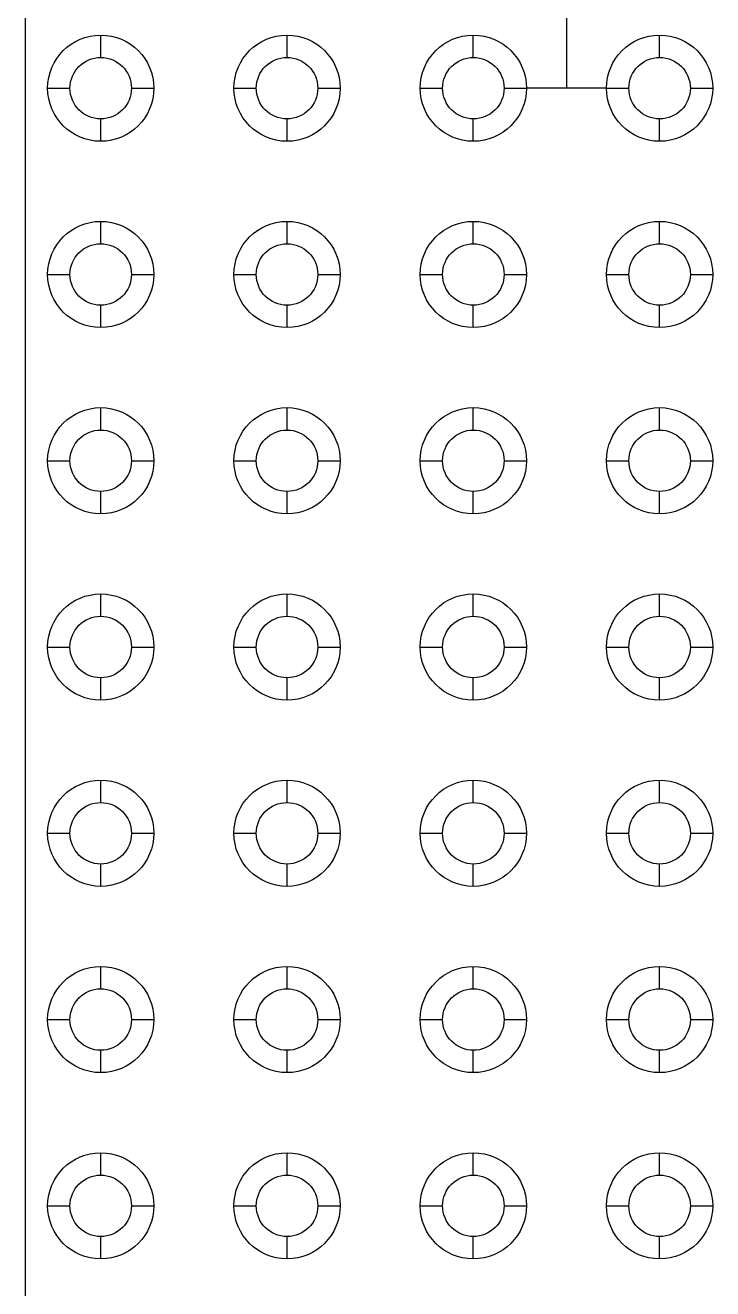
# Model space of a CAD drawing. Header units: inches. Extents: x 0 to 2.1, y -0.07 to 2.7.
# Drawn here: x 1.256 to 1.625, y 1.058 to 1.736 of the extents above; entities that cross this region are included whole.
import ezdxf

# ---------------------------------------------------------------- set-up
doc = ezdxf.new("R2010")
doc.units = ezdxf.units.IN
doc.header["$LTSCALE"] = 0.03937
doc.header["$MEASUREMENT"] = 0
for name, color, linetype, true_color in [('freetronics11$pads', 30, 'Continuous', 0xff7f00), ('freetronics11$pcb', 96, 'Continuous', 0x007f00), ('freetronics11$screen', 52, 'Continuous', 0xd7d71f)]:
    doc.layers.add(name, color=color, linetype=linetype, true_color=true_color)

msp = doc.modelspace()

# ---------------------------------------------------------------- linework, layer by layer
at = {"layer": 'freetronics11$pads'}
for p, q in [((1.2965, 1.731, -0.064), (1.2965, 1.731, 0.001)), ((1.2965, 1.719, -0.064), (1.2965, 1.731, -0.064)), ((1.2965, 1.719, 0.001), (1.2965, 1.731, 0.001)), ((1.3965, 1.731, -0.064), (1.3965, 1.731, 0.001)), ((1.3965, 1.719, -0.064), (1.3965, 1.731, -0.064)), ((1.3965, 1.719, 0.001), (1.3965, 1.731, 0.001)), ((1.4965, 1.731, -0.064), (1.4965, 1.731, 0.001)), ((1.4965, 1.719, -0.064), (1.4965, 1.731, -0.064)), ((1.4965, 1.719, 0.001), (1.4965, 1.731, 0.001)), ((1.5965, 1.731, -0.064), (1.5965, 1.731, 0.001)), ((1.5965, 1.719, -0.064), (1.5965, 1.731, -0.064)), ((1.5965, 1.719, 0.001), (1.5965, 1.731, 0.001)), ((1.2965, 1.719, -0.064), (1.2965, 1.719, 0.001)), ((1.3965, 1.719, -0.064), (1.3965, 1.719, 0.001)), ((1.4965, 1.719, -0.064), (1.4965, 1.719, 0.001)), ((1.5965, 1.719, -0.064), (1.5965, 1.719, 0.001)), ((1.268, 1.7025, -0.064), (1.28, 1.7025, -0.064)), ((1.268, 1.7025, -0.064), (1.268, 1.7025, 0.001)), ((1.268, 1.7025, 0.001), (1.28, 1.7025, 0.001)), ((1.28, 1.7025, -0.064), (1.28, 1.7025, 0.001)), ((1.313, 1.7025, -0.064), (1.325, 1.7025, -0.064)), ((1.313, 1.7025, -0.064), (1.313, 1.7025, 0.001)), ((1.313, 1.7025, 0.001), (1.325, 1.7025, 0.001)), ((1.325, 1.7025, -0.064), (1.325, 1.7025, 0.001)), ((1.368, 1.7025, -0.064), (1.38, 1.7025, -0.064)), ((1.368, 1.7025, -0.064), (1.368, 1.7025, 0.001)), ((1.368, 1.7025, 0.001), (1.38, 1.7025, 0.001)), ((1.38, 1.7025, -0.064), (1.38, 1.7025, 0.001)), ((1.413, 1.7025, -0.064), (1.425, 1.7025, -0.064)), ((1.413, 1.7025, -0.064), (1.413, 1.7025, 0.001)), ((1.413, 1.7025, 0.001), (1.425, 1.7025, 0.001)), ((1.425, 1.7025, -0.064), (1.425, 1.7025, 0.001)), ((1.468, 1.7025, -0.064), (1.48, 1.7025, -0.064)), ((1.468, 1.7025, -0.064), (1.468, 1.7025, 0.001)), ((1.468, 1.7025, 0.001), (1.48, 1.7025, 0.001)), ((1.48, 1.7025, -0.064), (1.48, 1.7025, 0.001)), ((1.513, 1.7025, -0.064), (1.525, 1.7025, -0.064)), ((1.513, 1.7025, -0.064), (1.513, 1.7025, 0.001)), ((1.513, 1.7025, 0.001), (1.525, 1.7025, 0.001)), ((1.525, 1.7025, -0.064), (1.525, 1.7025, 0.001)), ((1.568, 1.7025, -0.064), (1.58, 1.7025, -0.064)), ((1.568, 1.7025, -0.064), (1.568, 1.7025, 0.001)), ((1.568, 1.7025, 0.001), (1.58, 1.7025, 0.001)), ((1.58, 1.7025, -0.064), (1.58, 1.7025, 0.001)), ((1.613, 1.7025, -0.064), (1.625, 1.7025, -0.064)), ((1.613, 1.7025, -0.064), (1.613, 1.7025, 0.001)), ((1.613, 1.7025, 0.001), (1.625, 1.7025, 0.001)), ((1.625, 1.7025, -0.064), (1.625, 1.7025, 0.001)), ((1.2965, 1.674, -0.064), (1.2965, 1.686, -0.064)), ((1.2965, 1.686, -0.064), (1.2965, 1.686, 0.001)), ((1.2965, 1.674, 0.001), (1.2965, 1.686, 0.001)), ((1.3965, 1.674, -0.064), (1.3965, 1.686, -0.064)), ((1.3965, 1.686, -0.064), (1.3965, 1.686, 0.001)), ((1.3965, 1.674, 0.001), (1.3965, 1.686, 0.001)), ((1.4965, 1.674, -0.064), (1.4965, 1.686, -0.064)), ((1.4965, 1.686, -0.064), (1.4965, 1.686, 0.001)), ((1.4965, 1.674, 0.001), (1.4965, 1.686, 0.001)), ((1.5965, 1.674, -0.064), (1.5965, 1.686, -0.064)), ((1.5965, 1.686, -0.064), (1.5965, 1.686, 0.001)), ((1.5965, 1.674, 0.001), (1.5965, 1.686, 0.001)), ((1.2965, 1.674, -0.064), (1.2965, 1.674, 0.001)), ((1.3965, 1.674, -0.064), (1.3965, 1.674, 0.001)), ((1.4965, 1.674, -0.064), (1.4965, 1.674, 0.001)), ((1.5965, 1.674, -0.064), (1.5965, 1.674, 0.001)), ((1.2965, 1.631, -0.064), (1.2965, 1.631, 0.001)), ((1.2965, 1.619, -0.064), (1.2965, 1.631, -0.064)), ((1.2965, 1.619, 0.001), (1.2965, 1.631, 0.001)), ((1.3965, 1.631, -0.064), (1.3965, 1.631, 0.001)), ((1.3965, 1.619, -0.064), (1.3965, 1.631, -0.064)), ((1.3965, 1.619, 0.001), (1.3965, 1.631, 0.001)), ((1.4965, 1.631, -0.064), (1.4965, 1.631, 0.001)), ((1.4965, 1.619, -0.064), (1.4965, 1.631, -0.064)), ((1.4965, 1.619, 0.001), (1.4965, 1.631, 0.001)), ((1.5965, 1.631, -0.064), (1.5965, 1.631, 0.001)), ((1.5965, 1.619, -0.064), (1.5965, 1.631, -0.064)), ((1.5965, 1.619, 0.001), (1.5965, 1.631, 0.001)), ((1.2965, 1.619, -0.064), (1.2965, 1.619, 0.001)), ((1.3965, 1.619, -0.064), (1.3965, 1.619, 0.001)), ((1.4965, 1.619, -0.064), (1.4965, 1.619, 0.001)), ((1.5965, 1.619, -0.064), (1.5965, 1.619, 0.001)), ((1.268, 1.6025, -0.064), (1.28, 1.6025, -0.064)), ((1.268, 1.6025, -0.064), (1.268, 1.6025, 0.001)), ((1.268, 1.6025, 0.001), (1.28, 1.6025, 0.001)), ((1.28, 1.6025, -0.064), (1.28, 1.6025, 0.001)), ((1.313, 1.6025, -0.064), (1.325, 1.6025, -0.064)), ((1.313, 1.6025, -0.064), (1.313, 1.6025, 0.001)), ((1.313, 1.6025, 0.001), (1.325, 1.6025, 0.001)), ((1.325, 1.6025, -0.064), (1.325, 1.6025, 0.001)), ((1.368, 1.6025, -0.064), (1.38, 1.6025, -0.064)), ((1.368, 1.6025, -0.064), (1.368, 1.6025, 0.001)), ((1.368, 1.6025, 0.001), (1.38, 1.6025, 0.001)), ((1.38, 1.6025, -0.064), (1.38, 1.6025, 0.001)), ((1.413, 1.6025, -0.064), (1.425, 1.6025, -0.064)), ((1.413, 1.6025, -0.064), (1.413, 1.6025, 0.001)), ((1.413, 1.6025, 0.001), (1.425, 1.6025, 0.001)), ((1.425, 1.6025, -0.064), (1.425, 1.6025, 0.001)), ((1.468, 1.6025, -0.064), (1.48, 1.6025, -0.064)), ((1.468, 1.6025, -0.064), (1.468, 1.6025, 0.001)), ((1.468, 1.6025, 0.001), (1.48, 1.6025, 0.001)), ((1.48, 1.6025, -0.064), (1.48, 1.6025, 0.001)), ((1.513, 1.6025, -0.064), (1.525, 1.6025, -0.064)), ((1.513, 1.6025, -0.064), (1.513, 1.6025, 0.001)), ((1.513, 1.6025, 0.001), (1.525, 1.6025, 0.001)), ((1.525, 1.6025, -0.064), (1.525, 1.6025, 0.001)), ((1.568, 1.6025, -0.064), (1.58, 1.6025, -0.064)), ((1.568, 1.6025, -0.064), (1.568, 1.6025, 0.001)), ((1.568, 1.6025, 0.001), (1.58, 1.6025, 0.001)), ((1.58, 1.6025, -0.064), (1.58, 1.6025, 0.001)), ((1.613, 1.6025, -0.064), (1.625, 1.6025, -0.064)), ((1.613, 1.6025, -0.064), (1.613, 1.6025, 0.001)), ((1.613, 1.6025, 0.001), (1.625, 1.6025, 0.001)), ((1.625, 1.6025, -0.064), (1.625, 1.6025, 0.001)), ((1.2965, 1.574, -0.064), (1.2965, 1.586, -0.064)), ((1.2965, 1.586, -0.064), (1.2965, 1.586, 0.001)), ((1.2965, 1.574, 0.001), (1.2965, 1.586, 0.001)), ((1.3965, 1.574, -0.064), (1.3965, 1.586, -0.064)), ((1.3965, 1.586, -0.064), (1.3965, 1.586, 0.001)), ((1.3965, 1.574, 0.001), (1.3965, 1.586, 0.001)), ((1.4965, 1.574, -0.064), (1.4965, 1.586, -0.064)), ((1.4965, 1.586, -0.064), (1.4965, 1.586, 0.001)), ((1.4965, 1.574, 0.001), (1.4965, 1.586, 0.001)), ((1.5965, 1.574, -0.064), (1.5965, 1.586, -0.064)), ((1.5965, 1.586, -0.064), (1.5965, 1.586, 0.001)), ((1.5965, 1.574, 0.001), (1.5965, 1.586, 0.001)), ((1.2965, 1.574, -0.064), (1.2965, 1.574, 0.001)), ((1.3965, 1.574, -0.064), (1.3965, 1.574, 0.001)), ((1.4965, 1.574, -0.064), (1.4965, 1.574, 0.001)), ((1.5965, 1.574, -0.064), (1.5965, 1.574, 0.001)), ((1.2965, 1.531, -0.064), (1.2965, 1.531, 0.001)), ((1.2965, 1.519, -0.064), (1.2965, 1.531, -0.064)), ((1.2965, 1.519, 0.001), (1.2965, 1.531, 0.001)), ((1.3965, 1.531, -0.064), (1.3965, 1.531, 0.001)), ((1.3965, 1.519, -0.064), (1.3965, 1.531, -0.064)), ((1.3965, 1.519, 0.001), (1.3965, 1.531, 0.001)), ((1.4965, 1.531, -0.064), (1.4965, 1.531, 0.001)), ((1.4965, 1.519, -0.064), (1.4965, 1.531, -0.064)), ((1.4965, 1.519, 0.001), (1.4965, 1.531, 0.001)), ((1.5965, 1.531, -0.064), (1.5965, 1.531, 0.001)), ((1.5965, 1.519, -0.064), (1.5965, 1.531, -0.064)), ((1.5965, 1.519, 0.001), (1.5965, 1.531, 0.001)), ((1.2965, 1.519, -0.064), (1.2965, 1.519, 0.001)), ((1.3965, 1.519, -0.064), (1.3965, 1.519, 0.001)), ((1.4965, 1.519, -0.064), (1.4965, 1.519, 0.001)), ((1.5965, 1.519, -0.064), (1.5965, 1.519, 0.001)), ((1.268, 1.5025, -0.064), (1.28, 1.5025, -0.064)), ((1.268, 1.5025, -0.064), (1.268, 1.5025, 0.001)), ((1.268, 1.5025, 0.001), (1.28, 1.5025, 0.001)), ((1.28, 1.5025, -0.064), (1.28, 1.5025, 0.001)), ((1.313, 1.5025, -0.064), (1.325, 1.5025, -0.064)), ((1.313, 1.5025, -0.064), (1.313, 1.5025, 0.001)), ((1.313, 1.5025, 0.001), (1.325, 1.5025, 0.001)), ((1.325, 1.5025, -0.064), (1.325, 1.5025, 0.001)), ((1.368, 1.5025, -0.064), (1.38, 1.5025, -0.064)), ((1.368, 1.5025, -0.064), (1.368, 1.5025, 0.001)), ((1.368, 1.5025, 0.001), (1.38, 1.5025, 0.001)), ((1.38, 1.5025, -0.064), (1.38, 1.5025, 0.001)), ((1.413, 1.5025, -0.064), (1.425, 1.5025, -0.064)), ((1.413, 1.5025, -0.064), (1.413, 1.5025, 0.001)), ((1.413, 1.5025, 0.001), (1.425, 1.5025, 0.001)), ((1.425, 1.5025, -0.064), (1.425, 1.5025, 0.001)), ((1.468, 1.5025, -0.064), (1.48, 1.5025, -0.064)), ((1.468, 1.5025, -0.064), (1.468, 1.5025, 0.001)), ((1.468, 1.5025, 0.001), (1.48, 1.5025, 0.001)), ((1.48, 1.5025, -0.064), (1.48, 1.5025, 0.001)), ((1.513, 1.5025, -0.064), (1.525, 1.5025, -0.064)), ((1.513, 1.5025, -0.064), (1.513, 1.5025, 0.001)), ((1.513, 1.5025, 0.001), (1.525, 1.5025, 0.001)), ((1.525, 1.5025, -0.064), (1.525, 1.5025, 0.001)), ((1.568, 1.5025, -0.064), (1.58, 1.5025, -0.064)), ((1.568, 1.5025, -0.064), (1.568, 1.5025, 0.001)), ((1.568, 1.5025, 0.001), (1.58, 1.5025, 0.001)), ((1.58, 1.5025, -0.064), (1.58, 1.5025, 0.001)), ((1.613, 1.5025, -0.064), (1.625, 1.5025, -0.064)), ((1.613, 1.5025, -0.064), (1.613, 1.5025, 0.001)), ((1.613, 1.5025, 0.001), (1.625, 1.5025, 0.001)), ((1.625, 1.5025, -0.064), (1.625, 1.5025, 0.001)), ((1.2965, 1.474, -0.064), (1.2965, 1.486, -0.064)), ((1.2965, 1.486, -0.064), (1.2965, 1.486, 0.001)), ((1.2965, 1.474, 0.001), (1.2965, 1.486, 0.001)), ((1.3965, 1.474, -0.064), (1.3965, 1.486, -0.064)), ((1.3965, 1.486, -0.064), (1.3965, 1.486, 0.001)), ((1.3965, 1.474, 0.001), (1.3965, 1.486, 0.001)), ((1.4965, 1.474, -0.064), (1.4965, 1.486, -0.064)), ((1.4965, 1.486, -0.064), (1.4965, 1.486, 0.001)), ((1.4965, 1.474, 0.001), (1.4965, 1.486, 0.001)), ((1.5965, 1.474, -0.064), (1.5965, 1.486, -0.064)), ((1.5965, 1.486, -0.064), (1.5965, 1.486, 0.001)), ((1.5965, 1.474, 0.001), (1.5965, 1.486, 0.001)), ((1.2965, 1.474, -0.064), (1.2965, 1.474, 0.001)), ((1.3965, 1.474, -0.064), (1.3965, 1.474, 0.001)), ((1.4965, 1.474, -0.064), (1.4965, 1.474, 0.001)), ((1.5965, 1.474, -0.064), (1.5965, 1.474, 0.001)), ((1.2965, 1.431, -0.064), (1.2965, 1.431, 0.001)), ((1.2965, 1.419, -0.064), (1.2965, 1.431, -0.064)), ((1.2965, 1.419, 0.001), (1.2965, 1.431, 0.001)), ((1.3965, 1.431, -0.064), (1.3965, 1.431, 0.001)), ((1.3965, 1.419, -0.064), (1.3965, 1.431, -0.064)), ((1.3965, 1.419, 0.001), (1.3965, 1.431, 0.001)), ((1.4965, 1.431, -0.064), (1.4965, 1.431, 0.001)), ((1.4965, 1.419, -0.064), (1.4965, 1.431, -0.064)), ((1.4965, 1.419, 0.001), (1.4965, 1.431, 0.001)), ((1.5965, 1.431, -0.064), (1.5965, 1.431, 0.001)), ((1.5965, 1.419, -0.064), (1.5965, 1.431, -0.064)), ((1.5965, 1.419, 0.001), (1.5965, 1.431, 0.001)), ((1.2965, 1.419, -0.064), (1.2965, 1.419, 0.001)), ((1.3965, 1.419, -0.064), (1.3965, 1.419, 0.001)), ((1.4965, 1.419, -0.064), (1.4965, 1.419, 0.001)), ((1.5965, 1.419, -0.064), (1.5965, 1.419, 0.001)), ((1.268, 1.4025, -0.064), (1.28, 1.4025, -0.064)), ((1.268, 1.4025, -0.064), (1.268, 1.4025, 0.001)), ((1.268, 1.4025, 0.001), (1.28, 1.4025, 0.001)), ((1.28, 1.4025, -0.064), (1.28, 1.4025, 0.001)), ((1.313, 1.4025, -0.064), (1.325, 1.4025, -0.064)), ((1.313, 1.4025, -0.064), (1.313, 1.4025, 0.001)), ((1.313, 1.4025, 0.001), (1.325, 1.4025, 0.001)), ((1.325, 1.4025, -0.064), (1.325, 1.4025, 0.001)), ((1.368, 1.4025, -0.064), (1.38, 1.4025, -0.064)), ((1.368, 1.4025, -0.064), (1.368, 1.4025, 0.001)), ((1.368, 1.4025, 0.001), (1.38, 1.4025, 0.001)), ((1.38, 1.4025, -0.064), (1.38, 1.4025, 0.001)), ((1.413, 1.4025, -0.064), (1.425, 1.4025, -0.064)), ((1.413, 1.4025, -0.064), (1.413, 1.4025, 0.001)), ((1.413, 1.4025, 0.001), (1.425, 1.4025, 0.001)), ((1.425, 1.4025, -0.064), (1.425, 1.4025, 0.001)), ((1.468, 1.4025, -0.064), (1.48, 1.4025, -0.064)), ((1.468, 1.4025, -0.064), (1.468, 1.4025, 0.001)), ((1.468, 1.4025, 0.001), (1.48, 1.4025, 0.001)), ((1.48, 1.4025, -0.064), (1.48, 1.4025, 0.001)), ((1.513, 1.4025, -0.064), (1.525, 1.4025, -0.064)), ((1.513, 1.4025, -0.064), (1.513, 1.4025, 0.001)), ((1.513, 1.4025, 0.001), (1.525, 1.4025, 0.001)), ((1.525, 1.4025, -0.064), (1.525, 1.4025, 0.001)), ((1.568, 1.4025, -0.064), (1.58, 1.4025, -0.064)), ((1.568, 1.4025, -0.064), (1.568, 1.4025, 0.001)), ((1.568, 1.4025, 0.001), (1.58, 1.4025, 0.001)), ((1.58, 1.4025, -0.064), (1.58, 1.4025, 0.001)), ((1.613, 1.4025, -0.064), (1.625, 1.4025, -0.064)), ((1.613, 1.4025, -0.064), (1.613, 1.4025, 0.001)), ((1.613, 1.4025, 0.001), (1.625, 1.4025, 0.001)), ((1.625, 1.4025, -0.064), (1.625, 1.4025, 0.001)), ((1.2965, 1.374, -0.064), (1.2965, 1.386, -0.064)), ((1.2965, 1.386, -0.064), (1.2965, 1.386, 0.001)), ((1.2965, 1.374, 0.001), (1.2965, 1.386, 0.001)), ((1.3965, 1.374, -0.064), (1.3965, 1.386, -0.064)), ((1.3965, 1.386, -0.064), (1.3965, 1.386, 0.001)), ((1.3965, 1.374, 0.001), (1.3965, 1.386, 0.001)), ((1.4965, 1.374, -0.064), (1.4965, 1.386, -0.064)), ((1.4965, 1.386, -0.064), (1.4965, 1.386, 0.001)), ((1.4965, 1.374, 0.001), (1.4965, 1.386, 0.001)), ((1.5965, 1.374, -0.064), (1.5965, 1.386, -0.064)), ((1.5965, 1.386, -0.064), (1.5965, 1.386, 0.001)), ((1.5965, 1.374, 0.001), (1.5965, 1.386, 0.001)), ((1.2965, 1.374, -0.064), (1.2965, 1.374, 0.001)), ((1.3965, 1.374, -0.064), (1.3965, 1.374, 0.001)), ((1.4965, 1.374, -0.064), (1.4965, 1.374, 0.001)), ((1.5965, 1.374, -0.064), (1.5965, 1.374, 0.001)), ((1.2965, 1.331, -0.064), (1.2965, 1.331, 0.001)), ((1.2965, 1.319, -0.064), (1.2965, 1.331, -0.064)), ((1.2965, 1.319, 0.001), (1.2965, 1.331, 0.001)), ((1.3965, 1.331, -0.064), (1.3965, 1.331, 0.001)), ((1.3965, 1.319, -0.064), (1.3965, 1.331, -0.064)), ((1.3965, 1.319, 0.001), (1.3965, 1.331, 0.001)), ((1.4965, 1.331, -0.064), (1.4965, 1.331, 0.001)), ((1.4965, 1.319, -0.064), (1.4965, 1.331, -0.064)), ((1.4965, 1.319, 0.001), (1.4965, 1.331, 0.001)), ((1.5965, 1.331, -0.064), (1.5965, 1.331, 0.001)), ((1.5965, 1.319, -0.064), (1.5965, 1.331, -0.064)), ((1.5965, 1.319, 0.001), (1.5965, 1.331, 0.001)), ((1.2965, 1.319, -0.064), (1.2965, 1.319, 0.001)), ((1.3965, 1.319, -0.064), (1.3965, 1.319, 0.001)), ((1.4965, 1.319, -0.064), (1.4965, 1.319, 0.001)), ((1.5965, 1.319, -0.064), (1.5965, 1.319, 0.001)), ((1.268, 1.3025, -0.064), (1.28, 1.3025, -0.064)), ((1.268, 1.3025, -0.064), (1.268, 1.3025, 0.001)), ((1.268, 1.3025, 0.001), (1.28, 1.3025, 0.001)), ((1.28, 1.3025, -0.064), (1.28, 1.3025, 0.001)), ((1.313, 1.3025, -0.064), (1.325, 1.3025, -0.064)), ((1.313, 1.3025, -0.064), (1.313, 1.3025, 0.001)), ((1.313, 1.3025, 0.001), (1.325, 1.3025, 0.001)), ((1.325, 1.3025, -0.064), (1.325, 1.3025, 0.001)), ((1.368, 1.3025, -0.064), (1.38, 1.3025, -0.064)), ((1.368, 1.3025, -0.064), (1.368, 1.3025, 0.001)), ((1.368, 1.3025, 0.001), (1.38, 1.3025, 0.001)), ((1.38, 1.3025, -0.064), (1.38, 1.3025, 0.001)), ((1.413, 1.3025, -0.064), (1.425, 1.3025, -0.064)), ((1.413, 1.3025, -0.064), (1.413, 1.3025, 0.001)), ((1.413, 1.3025, 0.001), (1.425, 1.3025, 0.001)), ((1.425, 1.3025, -0.064), (1.425, 1.3025, 0.001)), ((1.468, 1.3025, -0.064), (1.48, 1.3025, -0.064)), ((1.468, 1.3025, -0.064), (1.468, 1.3025, 0.001)), ((1.468, 1.3025, 0.001), (1.48, 1.3025, 0.001)), ((1.48, 1.3025, -0.064), (1.48, 1.3025, 0.001)), ((1.513, 1.3025, -0.064), (1.525, 1.3025, -0.064)), ((1.513, 1.3025, -0.064), (1.513, 1.3025, 0.001)), ((1.513, 1.3025, 0.001), (1.525, 1.3025, 0.001)), ((1.525, 1.3025, -0.064), (1.525, 1.3025, 0.001)), ((1.568, 1.3025, -0.064), (1.58, 1.3025, -0.064)), ((1.568, 1.3025, -0.064), (1.568, 1.3025, 0.001)), ((1.568, 1.3025, 0.001), (1.58, 1.3025, 0.001)), ((1.58, 1.3025, -0.064), (1.58, 1.3025, 0.001)), ((1.613, 1.3025, -0.064), (1.625, 1.3025, -0.064)), ((1.613, 1.3025, -0.064), (1.613, 1.3025, 0.001)), ((1.613, 1.3025, 0.001), (1.625, 1.3025, 0.001)), ((1.625, 1.3025, -0.064), (1.625, 1.3025, 0.001)), ((1.2965, 1.274, -0.064), (1.2965, 1.286, -0.064)), ((1.2965, 1.286, -0.064), (1.2965, 1.286, 0.001)), ((1.2965, 1.274, 0.001), (1.2965, 1.286, 0.001)), ((1.3965, 1.274, -0.064), (1.3965, 1.286, -0.064)), ((1.3965, 1.286, -0.064), (1.3965, 1.286, 0.001)), ((1.3965, 1.274, 0.001), (1.3965, 1.286, 0.001)), ((1.4965, 1.274, -0.064), (1.4965, 1.286, -0.064)), ((1.4965, 1.286, -0.064), (1.4965, 1.286, 0.001)), ((1.4965, 1.274, 0.001), (1.4965, 1.286, 0.001)), ((1.5965, 1.274, -0.064), (1.5965, 1.286, -0.064)), ((1.5965, 1.286, -0.064), (1.5965, 1.286, 0.001)), ((1.5965, 1.274, 0.001), (1.5965, 1.286, 0.001)), ((1.2965, 1.274, -0.064), (1.2965, 1.274, 0.001)), ((1.3965, 1.274, -0.064), (1.3965, 1.274, 0.001)), ((1.4965, 1.274, -0.064), (1.4965, 1.274, 0.001)), ((1.5965, 1.274, -0.064), (1.5965, 1.274, 0.001)), ((1.2965, 1.231, -0.064), (1.2965, 1.231, 0.001)), ((1.2965, 1.219, -0.064), (1.2965, 1.231, -0.064)), ((1.2965, 1.219, 0.001), (1.2965, 1.231, 0.001)), ((1.3965, 1.231, -0.064), (1.3965, 1.231, 0.001)), ((1.3965, 1.219, -0.064), (1.3965, 1.231, -0.064)), ((1.3965, 1.219, 0.001), (1.3965, 1.231, 0.001)), ((1.4965, 1.231, -0.064), (1.4965, 1.231, 0.001)), ((1.4965, 1.219, -0.064), (1.4965, 1.231, -0.064)), ((1.4965, 1.219, 0.001), (1.4965, 1.231, 0.001)), ((1.5965, 1.231, -0.064), (1.5965, 1.231, 0.001)), ((1.5965, 1.219, -0.064), (1.5965, 1.231, -0.064)), ((1.5965, 1.219, 0.001), (1.5965, 1.231, 0.001)), ((1.2965, 1.219, -0.064), (1.2965, 1.219, 0.001)), ((1.3965, 1.219, -0.064), (1.3965, 1.219, 0.001)), ((1.4965, 1.219, -0.064), (1.4965, 1.219, 0.001)), ((1.5965, 1.219, -0.064), (1.5965, 1.219, 0.001)), ((1.268, 1.2025, -0.064), (1.28, 1.2025, -0.064)), ((1.268, 1.2025, -0.064), (1.268, 1.2025, 0.001)), ((1.268, 1.2025, 0.001), (1.28, 1.2025, 0.001)), ((1.28, 1.2025, -0.064), (1.28, 1.2025, 0.001)), ((1.313, 1.2025, -0.064), (1.325, 1.2025, -0.064)), ((1.313, 1.2025, -0.064), (1.313, 1.2025, 0.001)), ((1.313, 1.2025, 0.001), (1.325, 1.2025, 0.001)), ((1.325, 1.2025, -0.064), (1.325, 1.2025, 0.001)), ((1.368, 1.2025, -0.064), (1.38, 1.2025, -0.064)), ((1.368, 1.2025, -0.064), (1.368, 1.2025, 0.001)), ((1.368, 1.2025, 0.001), (1.38, 1.2025, 0.001)), ((1.38, 1.2025, -0.064), (1.38, 1.2025, 0.001)), ((1.413, 1.2025, -0.064), (1.425, 1.2025, -0.064)), ((1.413, 1.2025, -0.064), (1.413, 1.2025, 0.001)), ((1.413, 1.2025, 0.001), (1.425, 1.2025, 0.001)), ((1.425, 1.2025, -0.064), (1.425, 1.2025, 0.001)), ((1.468, 1.2025, -0.064), (1.48, 1.2025, -0.064)), ((1.468, 1.2025, -0.064), (1.468, 1.2025, 0.001)), ((1.468, 1.2025, 0.001), (1.48, 1.2025, 0.001)), ((1.48, 1.2025, -0.064), (1.48, 1.2025, 0.001)), ((1.513, 1.2025, -0.064), (1.525, 1.2025, -0.064)), ((1.513, 1.2025, -0.064), (1.513, 1.2025, 0.001)), ((1.513, 1.2025, 0.001), (1.525, 1.2025, 0.001)), ((1.525, 1.2025, -0.064), (1.525, 1.2025, 0.001)), ((1.568, 1.2025, -0.064), (1.58, 1.2025, -0.064)), ((1.568, 1.2025, -0.064), (1.568, 1.2025, 0.001)), ((1.568, 1.2025, 0.001), (1.58, 1.2025, 0.001)), ((1.58, 1.2025, -0.064), (1.58, 1.2025, 0.001)), ((1.613, 1.2025, -0.064), (1.625, 1.2025, -0.064)), ((1.613, 1.2025, -0.064), (1.613, 1.2025, 0.001)), ((1.613, 1.2025, 0.001), (1.625, 1.2025, 0.001)), ((1.625, 1.2025, -0.064), (1.625, 1.2025, 0.001)), ((1.2965, 1.174, -0.064), (1.2965, 1.186, -0.064)), ((1.2965, 1.186, -0.064), (1.2965, 1.186, 0.001)), ((1.2965, 1.174, 0.001), (1.2965, 1.186, 0.001)), ((1.3965, 1.174, -0.064), (1.3965, 1.186, -0.064)), ((1.3965, 1.186, -0.064), (1.3965, 1.186, 0.001)), ((1.3965, 1.174, 0.001), (1.3965, 1.186, 0.001)), ((1.4965, 1.174, -0.064), (1.4965, 1.186, -0.064)), ((1.4965, 1.186, -0.064), (1.4965, 1.186, 0.001)), ((1.4965, 1.174, 0.001), (1.4965, 1.186, 0.001)), ((1.5965, 1.174, -0.064), (1.5965, 1.186, -0.064)), ((1.5965, 1.186, -0.064), (1.5965, 1.186, 0.001)), ((1.5965, 1.174, 0.001), (1.5965, 1.186, 0.001)), ((1.2965, 1.174, -0.064), (1.2965, 1.174, 0.001)), ((1.3965, 1.174, -0.064), (1.3965, 1.174, 0.001)), ((1.4965, 1.174, -0.064), (1.4965, 1.174, 0.001)), ((1.5965, 1.174, -0.064), (1.5965, 1.174, 0.001)), ((1.2965, 1.131, -0.064), (1.2965, 1.131, 0.001)), ((1.2965, 1.119, -0.064), (1.2965, 1.131, -0.064)), ((1.2965, 1.119, 0.001), (1.2965, 1.131, 0.001)), ((1.3965, 1.131, -0.064), (1.3965, 1.131, 0.001)), ((1.3965, 1.119, -0.064), (1.3965, 1.131, -0.064)), ((1.3965, 1.119, 0.001), (1.3965, 1.131, 0.001)), ((1.4965, 1.131, -0.064), (1.4965, 1.131, 0.001)), ((1.4965, 1.119, -0.064), (1.4965, 1.131, -0.064)), ((1.4965, 1.119, 0.001), (1.4965, 1.131, 0.001)), ((1.5965, 1.131, -0.064), (1.5965, 1.131, 0.001)), ((1.5965, 1.119, -0.064), (1.5965, 1.131, -0.064)), ((1.5965, 1.119, 0.001), (1.5965, 1.131, 0.001)), ((1.2965, 1.119, -0.064), (1.2965, 1.119, 0.001)), ((1.3965, 1.119, -0.064), (1.3965, 1.119, 0.001)), ((1.4965, 1.119, -0.064), (1.4965, 1.119, 0.001)), ((1.5965, 1.119, -0.064), (1.5965, 1.119, 0.001)), ((1.268, 1.1025, -0.064), (1.28, 1.1025, -0.064)), ((1.268, 1.1025, -0.064), (1.268, 1.1025, 0.001)), ((1.268, 1.1025, 0.001), (1.28, 1.1025, 0.001)), ((1.28, 1.1025, -0.064), (1.28, 1.1025, 0.001)), ((1.313, 1.1025, -0.064), (1.325, 1.1025, -0.064)), ((1.313, 1.1025, -0.064), (1.313, 1.1025, 0.001)), ((1.313, 1.1025, 0.001), (1.325, 1.1025, 0.001)), ((1.325, 1.1025, -0.064), (1.325, 1.1025, 0.001)), ((1.368, 1.1025, -0.064), (1.38, 1.1025, -0.064)), ((1.368, 1.1025, -0.064), (1.368, 1.1025, 0.001)), ((1.368, 1.1025, 0.001), (1.38, 1.1025, 0.001)), ((1.38, 1.1025, -0.064), (1.38, 1.1025, 0.001)), ((1.413, 1.1025, -0.064), (1.425, 1.1025, -0.064)), ((1.413, 1.1025, -0.064), (1.413, 1.1025, 0.001)), ((1.413, 1.1025, 0.001), (1.425, 1.1025, 0.001)), ((1.425, 1.1025, -0.064), (1.425, 1.1025, 0.001)), ((1.468, 1.1025, -0.064), (1.48, 1.1025, -0.064)), ((1.468, 1.1025, -0.064), (1.468, 1.1025, 0.001)), ((1.468, 1.1025, 0.001), (1.48, 1.1025, 0.001)), ((1.48, 1.1025, -0.064), (1.48, 1.1025, 0.001)), ((1.513, 1.1025, -0.064), (1.525, 1.1025, -0.064)), ((1.513, 1.1025, -0.064), (1.513, 1.1025, 0.001)), ((1.513, 1.1025, 0.001), (1.525, 1.1025, 0.001)), ((1.525, 1.1025, -0.064), (1.525, 1.1025, 0.001)), ((1.568, 1.1025, -0.064), (1.58, 1.1025, -0.064)), ((1.568, 1.1025, -0.064), (1.568, 1.1025, 0.001)), ((1.568, 1.1025, 0.001), (1.58, 1.1025, 0.001)), ((1.58, 1.1025, -0.064), (1.58, 1.1025, 0.001)), ((1.613, 1.1025, -0.064), (1.625, 1.1025, -0.064)), ((1.613, 1.1025, -0.064), (1.613, 1.1025, 0.001)), ((1.613, 1.1025, 0.001), (1.625, 1.1025, 0.001)), ((1.625, 1.1025, -0.064), (1.625, 1.1025, 0.001)), ((1.2965, 1.074, -0.064), (1.2965, 1.086, -0.064)), ((1.2965, 1.086, -0.064), (1.2965, 1.086, 0.001)), ((1.2965, 1.074, 0.001), (1.2965, 1.086, 0.001)), ((1.3965, 1.074, -0.064), (1.3965, 1.086, -0.064)), ((1.3965, 1.086, -0.064), (1.3965, 1.086, 0.001)), ((1.3965, 1.074, 0.001), (1.3965, 1.086, 0.001)), ((1.4965, 1.074, -0.064), (1.4965, 1.086, -0.064)), ((1.4965, 1.086, -0.064), (1.4965, 1.086, 0.001)), ((1.4965, 1.074, 0.001), (1.4965, 1.086, 0.001)), ((1.5965, 1.074, -0.064), (1.5965, 1.086, -0.064)), ((1.5965, 1.086, -0.064), (1.5965, 1.086, 0.001)), ((1.5965, 1.074, 0.001), (1.5965, 1.086, 0.001)), ((1.2965, 1.074, -0.064), (1.2965, 1.074, 0.001)), ((1.3965, 1.074, -0.064), (1.3965, 1.074, 0.001)), ((1.4965, 1.074, -0.064), (1.4965, 1.074, 0.001)), ((1.5965, 1.074, -0.064), (1.5965, 1.074, 0.001))]:
    msp.add_line(p, q, dxfattribs=at)
for centre, radius in [((1.2965, 1.7025, -0.064), 0.0285), ((1.2965, 1.7025, 0.001), 0.0285), ((1.2965, 1.7025, -0.0315), 0.0285), ((1.3965, 1.7025, -0.064), 0.0285), ((1.3965, 1.7025, 0.001), 0.0285), ((1.3965, 1.7025, -0.0315), 0.0285), ((1.4965, 1.7025, -0.064), 0.0285), ((1.4965, 1.7025, 0.001), 0.0285), ((1.4965, 1.7025, -0.0315), 0.0285), ((1.5965, 1.7025, -0.064), 0.0285), ((1.5965, 1.7025, 0.001), 0.0285), ((1.5965, 1.7025, -0.0315), 0.0285), ((1.2965, 1.7025, -0.064), 0.0165), ((1.2965, 1.7025, 0.001), 0.0165), ((1.2965, 1.7025, -0.0315), 0.0165), ((1.3965, 1.7025, -0.064), 0.0165), ((1.3965, 1.7025, 0.001), 0.0165), ((1.3965, 1.7025, -0.0315), 0.0165), ((1.4965, 1.7025, -0.064), 0.0165), ((1.4965, 1.7025, 0.001), 0.0165), ((1.4965, 1.7025, -0.0315), 0.0165), ((1.5965, 1.7025, -0.064), 0.0165), ((1.5965, 1.7025, 0.001), 0.0165), ((1.5965, 1.7025, -0.0315), 0.0165), ((1.2965, 1.6025, -0.064), 0.0285), ((1.2965, 1.6025, 0.001), 0.0285), ((1.2965, 1.6025, -0.0315), 0.0285), ((1.3965, 1.6025, -0.064), 0.0285), ((1.3965, 1.6025, 0.001), 0.0285), ((1.3965, 1.6025, -0.0315), 0.0285), ((1.4965, 1.6025, -0.064), 0.0285), ((1.4965, 1.6025, 0.001), 0.0285), ((1.4965, 1.6025, -0.0315), 0.0285), ((1.5965, 1.6025, -0.064), 0.0285), ((1.5965, 1.6025, 0.001), 0.0285), ((1.5965, 1.6025, -0.0315), 0.0285), ((1.2965, 1.6025, -0.064), 0.0165), ((1.2965, 1.6025, 0.001), 0.0165), ((1.2965, 1.6025, -0.0315), 0.0165), ((1.3965, 1.6025, -0.064), 0.0165), ((1.3965, 1.6025, 0.001), 0.0165), ((1.3965, 1.6025, -0.0315), 0.0165), ((1.4965, 1.6025, -0.064), 0.0165), ((1.4965, 1.6025, 0.001), 0.0165), ((1.4965, 1.6025, -0.0315), 0.0165), ((1.5965, 1.6025, -0.064), 0.0165), ((1.5965, 1.6025, 0.001), 0.0165), ((1.5965, 1.6025, -0.0315), 0.0165), ((1.2965, 1.5025, -0.064), 0.0285), ((1.2965, 1.5025, 0.001), 0.0285), ((1.2965, 1.5025, -0.0315), 0.0285), ((1.3965, 1.5025, -0.064), 0.0285), ((1.3965, 1.5025, 0.001), 0.0285), ((1.3965, 1.5025, -0.0315), 0.0285), ((1.4965, 1.5025, -0.064), 0.0285), ((1.4965, 1.5025, 0.001), 0.0285), ((1.4965, 1.5025, -0.0315), 0.0285), ((1.5965, 1.5025, -0.064), 0.0285), ((1.5965, 1.5025, 0.001), 0.0285), ((1.5965, 1.5025, -0.0315), 0.0285), ((1.2965, 1.5025, -0.064), 0.0165), ((1.2965, 1.5025, 0.001), 0.0165), ((1.2965, 1.5025, -0.0315), 0.0165), ((1.3965, 1.5025, -0.064), 0.0165), ((1.3965, 1.5025, 0.001), 0.0165), ((1.3965, 1.5025, -0.0315), 0.0165), ((1.4965, 1.5025, -0.064), 0.0165), ((1.4965, 1.5025, 0.001), 0.0165), ((1.4965, 1.5025, -0.0315), 0.0165), ((1.5965, 1.5025, -0.064), 0.0165), ((1.5965, 1.5025, 0.001), 0.0165), ((1.5965, 1.5025, -0.0315), 0.0165), ((1.2965, 1.4025, -0.064), 0.0285), ((1.2965, 1.4025, 0.001), 0.0285), ((1.2965, 1.4025, -0.0315), 0.0285), ((1.3965, 1.4025, -0.064), 0.0285), ((1.3965, 1.4025, 0.001), 0.0285), ((1.3965, 1.4025, -0.0315), 0.0285), ((1.4965, 1.4025, -0.064), 0.0285), ((1.4965, 1.4025, 0.001), 0.0285), ((1.4965, 1.4025, -0.0315), 0.0285), ((1.5965, 1.4025, -0.064), 0.0285), ((1.5965, 1.4025, 0.001), 0.0285), ((1.5965, 1.4025, -0.0315), 0.0285), ((1.2965, 1.4025, -0.064), 0.0165), ((1.2965, 1.4025, 0.001), 0.0165), ((1.2965, 1.4025, -0.0315), 0.0165), ((1.3965, 1.4025, -0.064), 0.0165), ((1.3965, 1.4025, 0.001), 0.0165), ((1.3965, 1.4025, -0.0315), 0.0165), ((1.4965, 1.4025, -0.064), 0.0165), ((1.4965, 1.4025, 0.001), 0.0165), ((1.4965, 1.4025, -0.0315), 0.0165), ((1.5965, 1.4025, -0.064), 0.0165), ((1.5965, 1.4025, 0.001), 0.0165), ((1.5965, 1.4025, -0.0315), 0.0165), ((1.2965, 1.3025, -0.064), 0.0285), ((1.2965, 1.3025, 0.001), 0.0285), ((1.2965, 1.3025, -0.0315), 0.0285), ((1.3965, 1.3025, -0.064), 0.0285), ((1.3965, 1.3025, 0.001), 0.0285), ((1.3965, 1.3025, -0.0315), 0.0285), ((1.4965, 1.3025, -0.064), 0.0285), ((1.4965, 1.3025, 0.001), 0.0285), ((1.4965, 1.3025, -0.0315), 0.0285), ((1.5965, 1.3025, -0.064), 0.0285), ((1.5965, 1.3025, 0.001), 0.0285), ((1.5965, 1.3025, -0.0315), 0.0285), ((1.2965, 1.3025, -0.064), 0.0165), ((1.2965, 1.3025, 0.001), 0.0165), ((1.2965, 1.3025, -0.0315), 0.0165), ((1.3965, 1.3025, -0.064), 0.0165), ((1.3965, 1.3025, 0.001), 0.0165), ((1.3965, 1.3025, -0.0315), 0.0165), ((1.4965, 1.3025, -0.064), 0.0165), ((1.4965, 1.3025, 0.001), 0.0165), ((1.4965, 1.3025, -0.0315), 0.0165), ((1.5965, 1.3025, -0.064), 0.0165), ((1.5965, 1.3025, 0.001), 0.0165), ((1.5965, 1.3025, -0.0315), 0.0165), ((1.2965, 1.2025, -0.064), 0.0285), ((1.2965, 1.2025, 0.001), 0.0285), ((1.2965, 1.2025, -0.0315), 0.0285), ((1.3965, 1.2025, -0.064), 0.0285), ((1.3965, 1.2025, 0.001), 0.0285), ((1.3965, 1.2025, -0.0315), 0.0285), ((1.4965, 1.2025, -0.064), 0.0285), ((1.4965, 1.2025, 0.001), 0.0285), ((1.4965, 1.2025, -0.0315), 0.0285), ((1.5965, 1.2025, -0.064), 0.0285), ((1.5965, 1.2025, 0.001), 0.0285), ((1.5965, 1.2025, -0.0315), 0.0285), ((1.2965, 1.2025, -0.064), 0.0165), ((1.2965, 1.2025, 0.001), 0.0165), ((1.2965, 1.2025, -0.0315), 0.0165), ((1.3965, 1.2025, -0.064), 0.0165), ((1.3965, 1.2025, 0.001), 0.0165), ((1.3965, 1.2025, -0.0315), 0.0165), ((1.4965, 1.2025, -0.064), 0.0165), ((1.4965, 1.2025, 0.001), 0.0165), ((1.4965, 1.2025, -0.0315), 0.0165), ((1.5965, 1.2025, -0.064), 0.0165), ((1.5965, 1.2025, 0.001), 0.0165), ((1.5965, 1.2025, -0.0315), 0.0165), ((1.2965, 1.1025, -0.064), 0.0285), ((1.2965, 1.1025, 0.001), 0.0285), ((1.2965, 1.1025, -0.0315), 0.0285), ((1.3965, 1.1025, -0.064), 0.0285), ((1.3965, 1.1025, 0.001), 0.0285), ((1.3965, 1.1025, -0.0315), 0.0285), ((1.4965, 1.1025, -0.064), 0.0285), ((1.4965, 1.1025, 0.001), 0.0285), ((1.4965, 1.1025, -0.0315), 0.0285), ((1.5965, 1.1025, -0.064), 0.0285), ((1.5965, 1.1025, 0.001), 0.0285), ((1.5965, 1.1025, -0.0315), 0.0285), ((1.2965, 1.1025, -0.064), 0.0165), ((1.2965, 1.1025, 0.001), 0.0165), ((1.2965, 1.1025, -0.0315), 0.0165), ((1.3965, 1.1025, -0.064), 0.0165), ((1.3965, 1.1025, 0.001), 0.0165), ((1.3965, 1.1025, -0.0315), 0.0165), ((1.4965, 1.1025, -0.064), 0.0165), ((1.4965, 1.1025, 0.001), 0.0165), ((1.4965, 1.1025, -0.0315), 0.0165), ((1.5965, 1.1025, -0.064), 0.0165), ((1.5965, 1.1025, 0.001), 0.0165), ((1.5965, 1.1025, -0.0315), 0.0165)]:
    msp.add_circle(centre, radius, dxfattribs=at)
at = {"layer": 'freetronics11$pcb'}
for p, q in [((1.2965, 1.731, -0.064), (1.2965, 1.731)), ((1.3965, 1.731, -0.064), (1.3965, 1.731)), ((1.4965, 1.731, -0.064), (1.4965, 1.731)), ((1.5965, 1.731, -0.064), (1.5965, 1.731)), ((1.2965, 1.631, -0.064), (1.2965, 1.631)), ((1.3965, 1.631, -0.064), (1.3965, 1.631)), ((1.4965, 1.631, -0.064), (1.4965, 1.631)), ((1.5965, 1.631, -0.064), (1.5965, 1.631)), ((1.2965, 1.531, -0.064), (1.2965, 1.531)), ((1.3965, 1.531, -0.064), (1.3965, 1.531)), ((1.4965, 1.531, -0.064), (1.4965, 1.531)), ((1.5965, 1.531, -0.064), (1.5965, 1.531)), ((1.2965, 1.431, -0.064), (1.2965, 1.431)), ((1.3965, 1.431, -0.064), (1.3965, 1.431)), ((1.4965, 1.431, -0.064), (1.4965, 1.431)), ((1.5965, 1.431, -0.064), (1.5965, 1.431)), ((1.2965, 1.331, -0.064), (1.2965, 1.331)), ((1.3965, 1.331, -0.064), (1.3965, 1.331)), ((1.4965, 1.331, -0.064), (1.4965, 1.331)), ((1.5965, 1.331, -0.064), (1.5965, 1.331)), ((1.2965, 1.231, -0.064), (1.2965, 1.231)), ((1.3965, 1.231, -0.064), (1.3965, 1.231)), ((1.4965, 1.231, -0.064), (1.4965, 1.231)), ((1.5965, 1.231, -0.064), (1.5965, 1.231)), ((1.2965, 1.131, -0.064), (1.2965, 1.131)), ((1.3965, 1.131, -0.064), (1.3965, 1.131)), ((1.4965, 1.131, -0.064), (1.4965, 1.131)), ((1.5965, 1.131, -0.064), (1.5965, 1.131))]:
    msp.add_line(p, q, dxfattribs=at)
for centre in [(1.2965, 1.7025, -0.064), (1.2965, 1.7025), (1.3965, 1.7025, -0.064), (1.3965, 1.7025), (1.4965, 1.7025, -0.064), (1.4965, 1.7025), (1.5965, 1.7025, -0.064), (1.5965, 1.7025), (1.2965, 1.6025, -0.064), (1.2965, 1.6025), (1.3965, 1.6025, -0.064), (1.3965, 1.6025), (1.4965, 1.6025, -0.064), (1.4965, 1.6025), (1.5965, 1.6025, -0.064), (1.5965, 1.6025), (1.2965, 1.5025, -0.064), (1.2965, 1.5025), (1.3965, 1.5025, -0.064), (1.3965, 1.5025), (1.4965, 1.5025, -0.064), (1.4965, 1.5025), (1.5965, 1.5025, -0.064), (1.5965, 1.5025), (1.2965, 1.4025, -0.064), (1.2965, 1.4025), (1.3965, 1.4025, -0.064), (1.3965, 1.4025), (1.4965, 1.4025, -0.064), (1.4965, 1.4025), (1.5965, 1.4025, -0.064), (1.5965, 1.4025), (1.2965, 1.3025, -0.064), (1.2965, 1.3025), (1.3965, 1.3025, -0.064), (1.3965, 1.3025), (1.4965, 1.3025, -0.064), (1.4965, 1.3025), (1.5965, 1.3025, -0.064), (1.5965, 1.3025), (1.2965, 1.2025, -0.064), (1.2965, 1.2025), (1.3965, 1.2025, -0.064), (1.3965, 1.2025), (1.4965, 1.2025, -0.064), (1.4965, 1.2025), (1.5965, 1.2025, -0.064), (1.5965, 1.2025), (1.2965, 1.1025, -0.064), (1.2965, 1.1025), (1.3965, 1.1025, -0.064), (1.3965, 1.1025), (1.4965, 1.1025, -0.064), (1.4965, 1.1025), (1.5965, 1.1025, -0.064), (1.5965, 1.1025)]:
    msp.add_circle(centre, 0.0285, dxfattribs=at)
at = {"layer": 'freetronics11$screen'}
for p, q in [((1.256, 2.436), (1.256, 0.916)), ((1.5465, 1.8025, -0.0315), (1.5465, 1.7025)), ((1.568, 1.7025), (1.525, 1.7025))]:
    msp.add_line(p, q, dxfattribs=at)

doc.saveas('drawing.dxf')
